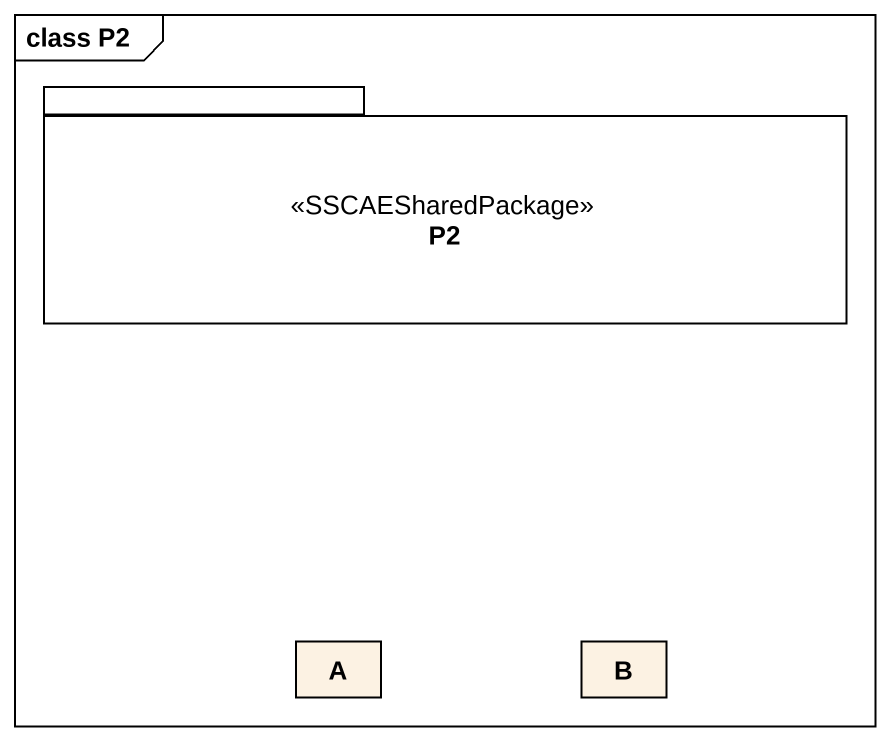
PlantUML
@startuml
mainframe class P2
hide circle
hide empty members
package P2 <<SSCAESharedPackage>> {
}
class A
class B
@enduml
